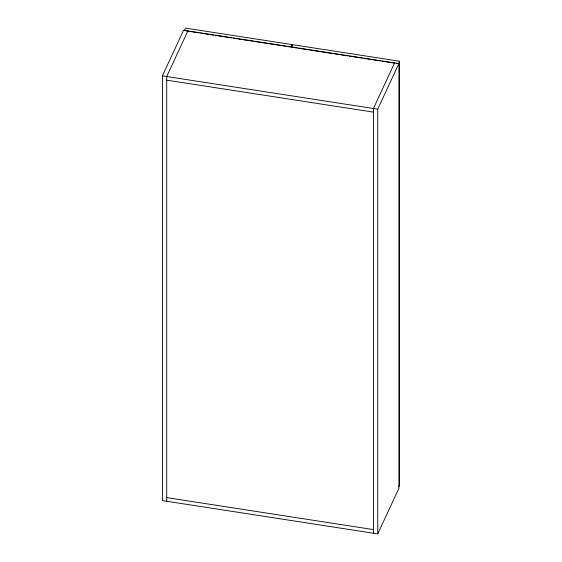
<?xml version="1.0" encoding="UTF-8"?>
<svg xmlns="http://www.w3.org/2000/svg" width="562" height="562" viewBox="0 0 562 562"><rect width="100%" height="100%" fill="white"/><g stroke="black" fill="none" stroke-linecap="round" stroke-linejoin="round"><path stroke-width="0.84" d="M162.411 75.849L183.563 30.264L398.908 63.576L398.908 488.315L377.748 533.9L162.411 500.587L162.411 75.849L377.748 109.161L398.908 63.576M184.294 30.587L185.446 28.1L292.219 44.616L292.219 47.25M187.87 30.931L166.717 76.516L166.717 501.255M291.067 47.103L292.219 44.616M394.601 62.909L373.442 108.501L373.442 533.233M293.385 47.461L291.664 47.194L292.816 44.707L399.589 61.23L398.437 63.717L396.716 63.45M398.725 486.818L399.589 484.95L399.589 61.23M186.015 30.854L198.927 32.849M200.655 33.116L202.376 33.383M204.097 33.65L213.567 35.118M215.288 35.385L217.009 35.652M218.737 35.912L231.649 37.914M233.37 38.181L253.181 41.244M254.902 41.511L285.896 46.302M287.625 46.569L290.203 46.969M295.106 47.728L296.827 47.995M298.555 48.262L308.025 49.73M309.746 49.997L347.632 55.856M349.353 56.123L362.272 58.118M363.993 58.385L380.355 60.921M382.076 61.181L394.995 63.183M166.717 80.155L373.442 112.14M166.717 497.616L373.442 529.594M377.748 109.161L377.748 533.9"/></g></svg>
